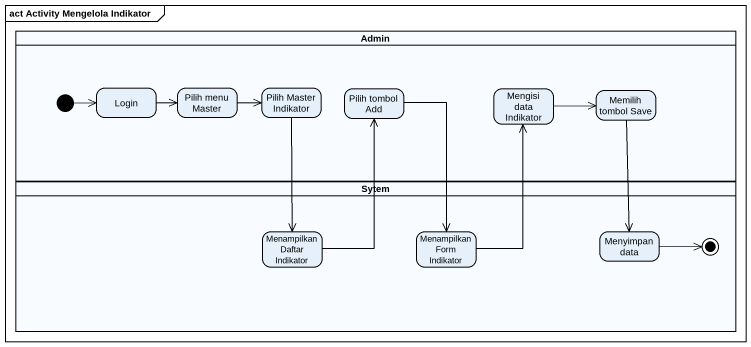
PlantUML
@startuml
mainframe act Activity Mengelola Indikator
hide empty description
state Admin <<partition>> {
  state Login
  state "Pilih menu Master" as Pilih_menu_Master
  state "Pilih Master Indikator" as Pilih_Master_Indikator
  state "Pilih tombol Add" as Pilih_tombol_Add
  state "Mengisi data Indikator" as Mengisi_data_Indikator
  state "Memilih tombol Save" as Memilih_tombol_Save
  [*] -right-> Login
}
state Sytem <<partition>> {
  state "Menampilkan Daftar Indikator" as Menampilkan_Daftar_Indikator
  state "Menampilkan Form Indikator" as Menampilkan_Form_Indikator
  state "Menyimpan data" as Menyimpan_data
  Menyimpan_data -right-> [*]
}
Login -right-> Pilih_menu_Master
Pilih_menu_Master -right-> Pilih_Master_Indikator
Pilih_Master_Indikator --> Menampilkan_Daftar_Indikator
Pilih_tombol_Add --> Menampilkan_Form_Indikator
Mengisi_data_Indikator -right-> Memilih_tombol_Save
Memilih_tombol_Save --> Menyimpan_data
Menampilkan_Daftar_Indikator -up-> Pilih_tombol_Add
Menampilkan_Form_Indikator -up-> Mengisi_data_Indikator
@enduml
